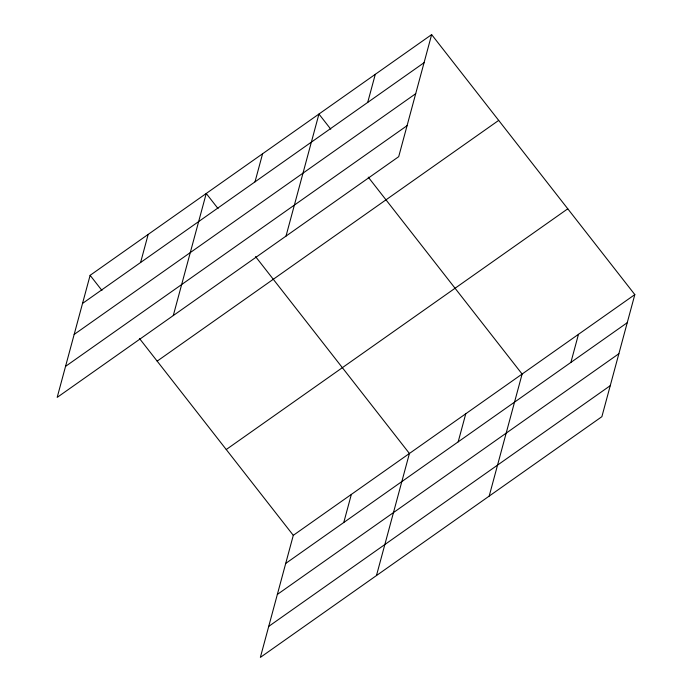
<?xml version="1.0" encoding="UTF-8"?>
<svg xmlns="http://www.w3.org/2000/svg" width="692" height="692" viewBox="0 0 692 692"><rect width="100%" height="100%" fill="white"/><g stroke="black" fill="none" stroke-linecap="round" stroke-linejoin="round"><path stroke-width="1.04" d="M431.644 34.6L90.116 275.329L57.176 397.398L398.704 156.669L431.644 34.6L634.823 294.602L601.884 416.671L260.356 657.4L293.296 535.331L634.823 294.602M140.597 262.502L148.174 234.406M173.294 315.543L206.233 193.483L218.066 208.621M255.002 181.858L262.588 153.762M286.004 236.11L318.943 114.042L330.767 129.179M367.712 102.416L375.289 74.321M343.768 522.503L351.354 494.408M376.474 575.554L409.413 453.485L255.538 256.568M458.182 441.859L465.768 413.764M489.183 496.112L522.114 374.043L368.239 177.126M570.891 362.418L578.469 334.322M82.53 303.425L424.066 62.695M74.165 334.435L415.693 93.705M65.541 366.379L407.078 125.659M157.162 361.129L498.69 120.399M226.241 449.532L567.777 208.802M285.709 563.426L627.246 322.697M277.345 594.437L618.873 353.716M268.721 626.39L610.258 385.66M90.116 275.329L101.949 290.467M139.412 338.414L293.296 535.331"/></g></svg>
